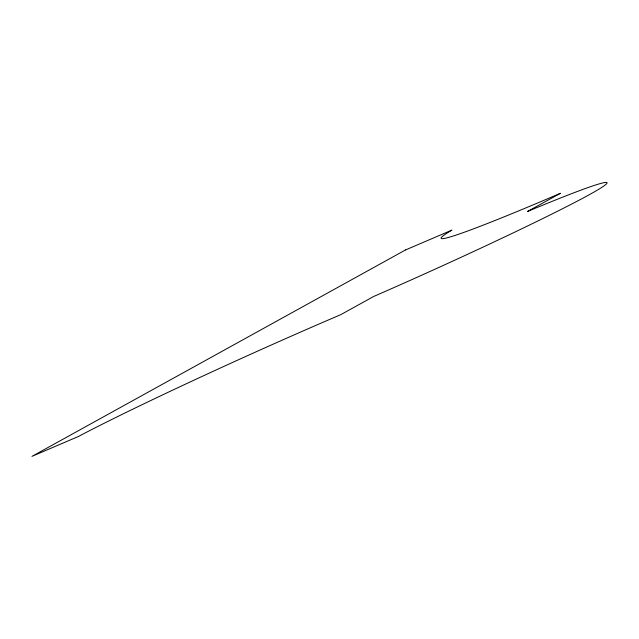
<?xml version="1.0" encoding="UTF-8"?>
<svg xmlns="http://www.w3.org/2000/svg" width="639" height="639" viewBox="0 0 639 639"><rect width="100%" height="100%" fill="white"/><g stroke="black" fill="none" stroke-linecap="round" stroke-linejoin="round"><path stroke-width="0.96" d="M405.533 249.945L31.95 456.366L78.309 436.533A222.356 8.922 -24.3 0 1 340.659 314.715L373.623 296.504A199.336 8.003 -24.3 0 0 589.621 194.512A199.336 8.003 -24.3 0 0 527.455 211.509L560.419 193.29A222.356 8.922 -24.3 0 1 451.893 230.12L405.533 249.945"/></g></svg>
